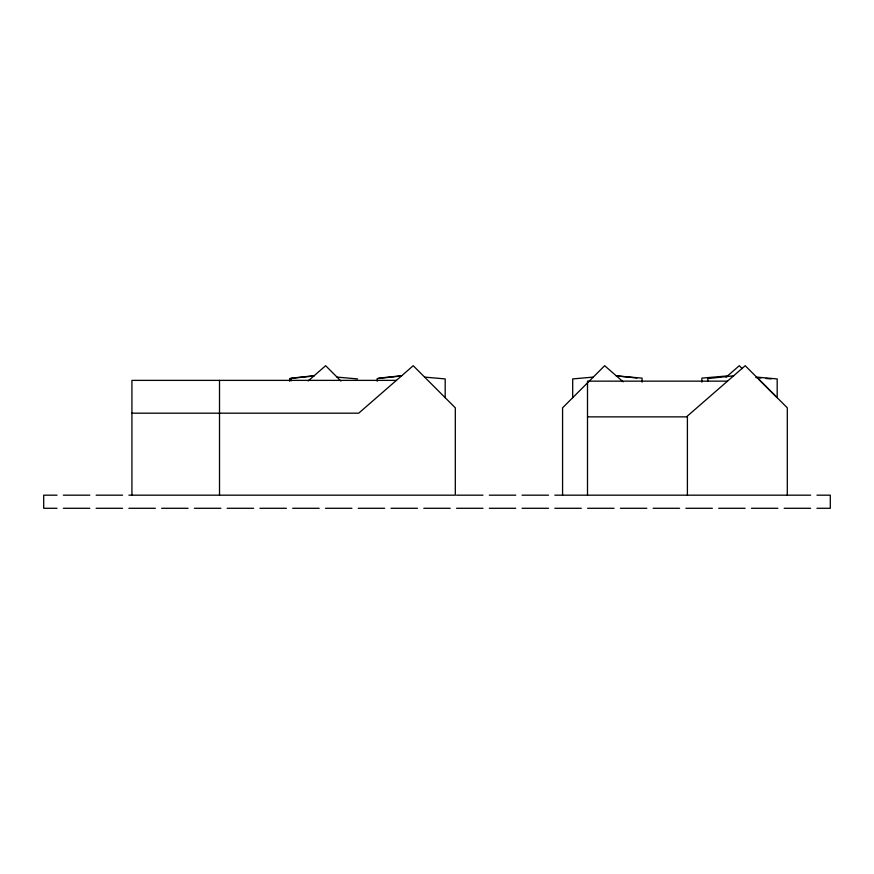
<?xml version="1.0" encoding="UTF-8"?>
<svg xmlns="http://www.w3.org/2000/svg" width="874" height="874" viewBox="0 0 874 874"><rect width="100%" height="100%" fill="white"/><g stroke="black" fill="none" stroke-linecap="round" stroke-linejoin="round"><path stroke-width="1.31" d="M308.161 380.933L325.641 365.714L340.936 381.031M726.086 377.207L739.295 365.714L742.157 368.588M314.17 375.7L291.151 378.169L291.151 380.867M313.842 375.984L289.622 378.573L289.622 381.217M378.748 378.169L401.756 375.7M401.428 375.984L377.207 378.573L377.207 381.217M733.614 375.82L707.809 378.573L707.809 381.206M593.26 377.109L572.699 378.923L572.699 397.692M727.583 375.907L701.877 378.125L701.877 382.156M396.392 380.376L131.919 380.376L131.919 495.176M727.485 381.151L587.503 381.151L587.503 495.176M131.919 413.183L219.265 413.183M219.516 413.183L358.701 413.183L413.227 365.714L455.31 407.83L455.31 495.176L128.893 495.176M587.503 416.865L687.401 416.865M57.039 495.176L43.7 495.176L43.7 508.286L57.039 508.286M63.354 495.176L89.803 495.176M96.129 495.176L122.568 495.176M456.545 495.176L482.983 495.176M489.309 495.176L515.747 495.176M522.073 495.176L548.522 495.176M554.837 495.176L810.646 495.176M816.961 495.176L830.3 495.176L830.3 508.286L816.961 508.286M63.354 508.286L89.803 508.286M96.129 508.286L122.568 508.286M128.893 508.286L155.332 508.286M161.657 508.286L188.096 508.286M194.421 508.286L220.86 508.286M227.185 508.286L253.624 508.286M259.949 508.286L286.399 508.286M292.714 508.286L319.163 508.286M325.478 508.286L351.927 508.286M358.253 508.286L384.691 508.286M391.017 508.286L417.455 508.286M423.781 508.286L450.219 508.286M456.545 508.286L482.983 508.286M489.309 508.286L515.747 508.286M522.073 508.286L548.522 508.286M554.837 508.286L581.286 508.286M587.601 508.286L614.051 508.286M620.376 508.286L646.815 508.286M653.14 508.286L679.579 508.286M685.904 508.286L712.343 508.286M718.668 508.286L745.107 508.286M751.432 508.286L777.871 508.286M784.197 508.286L810.646 508.286M616.367 375.907L642.073 378.125L642.073 382.156M756.611 377.109L777.183 378.923L777.183 397.692L758.752 379.272M755.824 377.568L760.97 378.016M766.105 378.475L771.25 378.923M424.611 377.109L445.183 378.923L445.183 397.692M337.025 377.109L357.597 378.923M616.257 375.82L636.906 378.027M623.195 381.851L604.655 365.714L562.572 407.83L562.572 495.176M787.299 495.176L787.299 407.83L745.216 365.714L687.401 416.057L687.401 495.176M219.516 380.376L219.516 495.176"/></g></svg>
